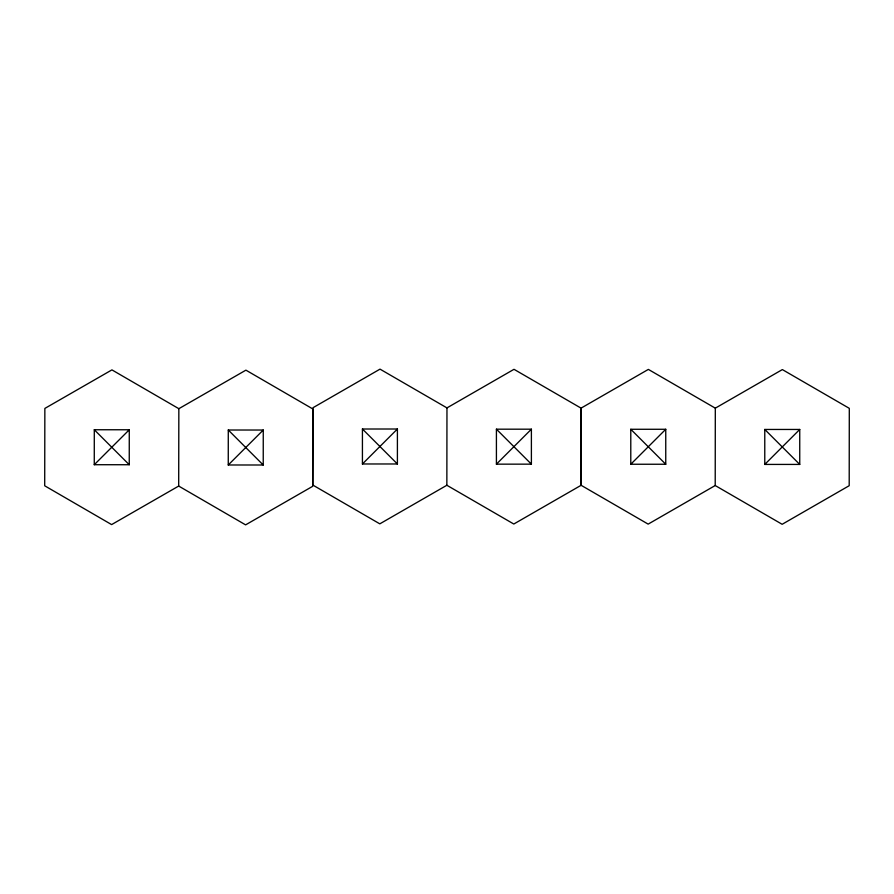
<?xml version="1.0" encoding="UTF-8"?>
<svg xmlns="http://www.w3.org/2000/svg" width="894" height="894" viewBox="0 0 894 894"><rect width="100%" height="100%" fill="white"/><g stroke="black" fill="none" stroke-linecap="round" stroke-linejoin="round"><path stroke-width="1.34" d="M94.272 464.712L94.295 429.746L129.272 429.768L129.25 464.735L94.272 464.712L129.272 429.768M228.261 464.981L228.283 430.014L263.261 430.036L263.238 465.003L228.261 464.981L263.261 430.036M446.855 485.263L446.966 407.899L514.005 369.311L580.955 408.077L580.854 485.442L513.804 524.029L446.855 485.263L379.816 523.85L312.866 485.084L312.967 407.731L380.017 369.133L446.966 407.899M715.211 485.531L715.312 408.167L648.362 369.401L581.323 407.988L581.223 485.353L648.161 524.119L715.211 485.531L782.149 524.297L849.199 485.699L849.3 408.346L782.351 369.58L715.312 408.167M178.688 486.057L178.845 408.692L245.917 370.15L312.833 408.96L312.676 486.314L245.604 524.867L178.688 486.057L111.616 524.599L44.7 485.788L44.856 408.424L111.929 369.881L178.845 408.692M397.405 429.008L362.428 463.975L362.428 429.008L397.405 429.008L397.405 463.975L362.428 463.975M531.394 429.187L496.416 464.154L496.416 429.187L531.394 429.187L531.394 464.154L496.416 464.154M665.751 429.276L630.784 464.243L630.784 429.276L665.751 429.276L665.751 464.243L630.784 464.243M799.739 429.455L764.772 464.422L764.772 429.455L799.739 429.455L799.739 464.422L764.772 464.422M764.772 429.455L799.739 464.422M630.784 429.276L665.751 464.243M496.416 429.187L531.394 464.154M362.428 429.008L397.405 463.975M263.238 465.003L228.283 430.014M129.25 464.735L94.295 429.746"/></g></svg>
